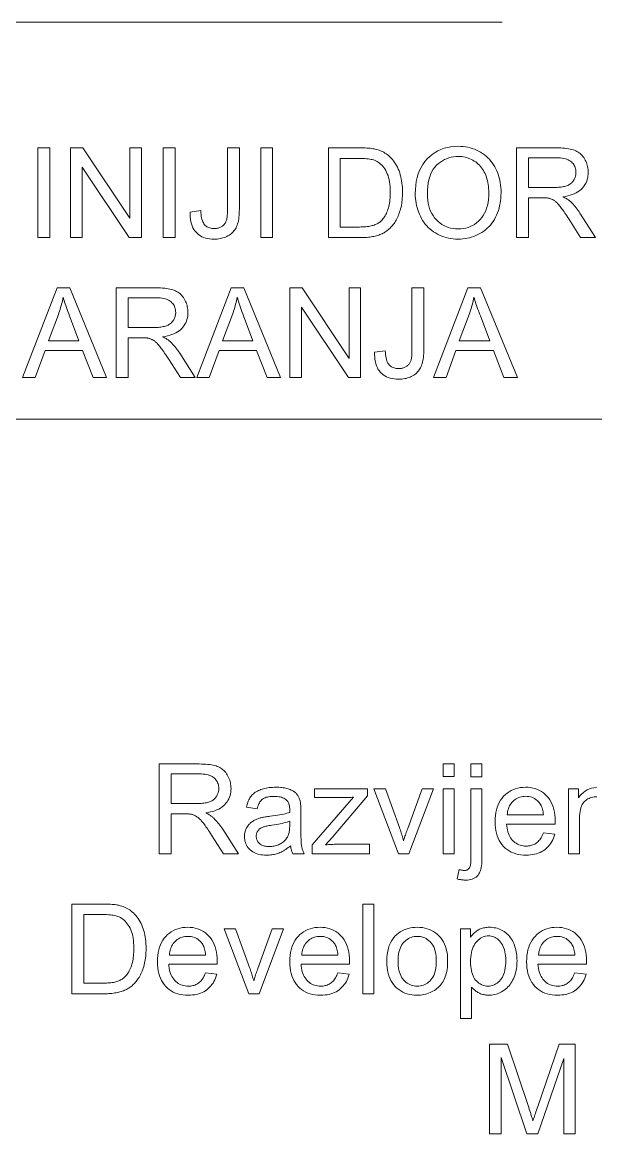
# Model space of a CAD drawing. Extents: x 0 to 297, y 0 to 420.
# Drawn here: x 208.56 to 227.74, y 286.85 to 324.02 of the extents above; entities that cross this region are included whole.
import ezdxf

# ---------------------------------------------------------------- set-up
doc = ezdxf.new("R2010")
doc.units = 0

msp = doc.modelspace()

# ---------------------------------------------------------------- linework, layer by layer
at = {"color": 7, "lineweight": 13}
for points in [[(133.579, 302.856), (152.861, 324.018), (224.613, 324.018)], [(138.998, 294.047), (154.465, 310.747), (238.502, 310.747)], [(227.78, 298.12), (227.734, 298.119), (227.689, 298.114), (227.645, 298.107), (227.602, 298.096), (227.561, 298.083), (227.521, 298.066), (227.482, 298.047), (227.445, 298.025), (227.409, 297.999), (227.374, 297.971), (227.341, 297.938), (227.312, 297.9), (227.287, 297.857), (227.264, 297.808), (227.246, 297.754), (227.23, 297.695), (227.218, 297.63), (227.21, 297.56), (227.205, 297.485), (227.203, 297.404), (227.203, 296.217), (226.835, 296.217), (226.835, 298.39), (227.166, 298.39), (227.166, 298.081), (227.216, 298.149), (227.27, 298.21), (227.329, 298.264), (227.392, 298.311), (227.459, 298.35), (227.53, 298.382), (227.606, 298.407), (227.685, 298.425), (227.77, 298.436)]]:
    msp.add_lwpolyline(points, dxfattribs=at)
for points in [[(209.089, 316.817), (209.089, 319.817), (209.486, 319.817), (209.486, 316.817)], [(210.182, 316.817), (210.182, 319.817), (210.589, 319.817), (212.165, 317.462), (212.165, 319.817), (212.546, 319.817), (212.546, 316.817), (212.138, 316.817), (210.563, 319.175), (210.563, 316.817)], [(213.28, 316.817), (213.28, 319.817), (213.677, 319.817), (213.677, 316.817)], [(214.175, 317.669), (214.533, 317.718), (214.537, 317.651), (214.542, 317.589), (214.55, 317.531), (214.56, 317.477), (214.572, 317.428), (214.586, 317.383), (214.602, 317.343), (214.62, 317.306), (214.64, 317.275), (214.662, 317.247), (214.685, 317.223), (214.711, 317.201), (214.738, 317.182), (214.767, 317.166), (214.798, 317.152), (214.831, 317.14), (214.865, 317.132), (214.901, 317.125), (214.939, 317.121), (214.979, 317.12), (215.008, 317.121), (215.037, 317.123), (215.065, 317.126), (215.092, 317.131), (215.118, 317.137), (215.143, 317.145), (215.168, 317.154), (215.192, 317.164), (215.215, 317.176), (215.237, 317.189), (215.258, 317.203), (215.277, 317.218), (215.296, 317.234), (215.313, 317.251), (215.328, 317.27), (215.342, 317.289), (215.355, 317.309), (215.367, 317.33), (215.377, 317.352), (215.386, 317.375), (215.394, 317.4), (215.401, 317.428), (215.407, 317.458), (215.412, 317.491), (215.417, 317.528), (215.42, 317.567), (215.423, 317.608), (215.425, 317.653), (215.427, 317.7), (215.427, 317.75), (215.427, 319.817), (215.824, 319.817), (215.824, 317.773), (215.823, 317.699), (215.82, 317.629), (215.816, 317.562), (215.809, 317.499), (215.801, 317.439), (215.791, 317.382), (215.779, 317.329), (215.766, 317.279), (215.75, 317.233), (215.733, 317.19), (215.714, 317.149), (215.692, 317.111), (215.669, 317.075), (215.643, 317.04), (215.615, 317.008), (215.585, 316.977), (215.553, 316.948), (215.519, 316.922), (215.483, 316.897), (215.444, 316.875), (215.404, 316.854), (215.363, 316.836), (215.32, 316.819), (215.275, 316.805), (215.23, 316.793), (215.183, 316.783), (215.134, 316.776), (215.084, 316.77), (215.033, 316.767), (214.981, 316.766), (214.904, 316.768), (214.83, 316.775), (214.76, 316.787), (214.694, 316.802), (214.632, 316.823), (214.574, 316.848), (214.519, 316.877), (214.467, 316.911), (214.42, 316.95), (214.376, 316.993), (214.336, 317.041), (214.301, 317.093), (214.27, 317.149), (214.243, 317.21), (214.221, 317.276), (214.203, 317.345), (214.189, 317.42), (214.18, 317.498), (214.175, 317.581)], [(216.54, 316.817), (216.54, 319.817), (216.937, 319.817), (216.937, 316.817)], [(218.801, 316.817), (218.801, 319.817), (219.835, 319.817), (219.903, 319.817), (219.968, 319.816), (220.03, 319.813), (220.088, 319.81), (220.143, 319.807), (220.195, 319.802), (220.244, 319.796), (220.289, 319.79), (220.33, 319.782), (220.369, 319.774), (220.42, 319.761), (220.469, 319.747), (220.517, 319.73), (220.563, 319.711), (220.608, 319.691), (220.651, 319.668), (220.693, 319.644), (220.733, 319.618), (220.772, 319.59), (220.809, 319.559), (220.855, 319.518), (220.899, 319.475), (220.941, 319.429), (220.98, 319.381), (221.016, 319.331), (221.051, 319.279), (221.083, 319.224), (221.112, 319.167), (221.139, 319.108), (221.164, 319.047), (221.186, 318.983), (221.206, 318.918), (221.224, 318.852), (221.239, 318.783), (221.252, 318.712), (221.263, 318.64), (221.271, 318.566), (221.277, 318.491), (221.28, 318.413), (221.282, 318.334), (221.281, 318.266), (221.278, 318.2), (221.274, 318.136), (221.269, 318.073), (221.262, 318.011), (221.253, 317.952), (221.243, 317.893), (221.231, 317.837), (221.217, 317.781), (221.202, 317.728), (221.185, 317.676), (221.168, 317.626), (221.15, 317.578), (221.131, 317.531), (221.111, 317.487), (221.09, 317.444), (221.068, 317.403), (221.045, 317.364), (221.022, 317.327), (220.997, 317.291), (220.972, 317.257), (220.946, 317.225), (220.92, 317.194), (220.894, 317.164), (220.866, 317.137), (220.839, 317.11), (220.811, 317.085), (220.782, 317.061), (220.753, 317.039), (220.724, 317.019), (220.694, 316.999), (220.662, 316.981), (220.629, 316.964), (220.595, 316.947), (220.56, 316.932), (220.524, 316.917), (220.486, 316.903), (220.447, 316.891), (220.407, 316.879), (220.366, 316.868), (220.323, 316.859), (220.279, 316.85), (220.234, 316.842), (220.188, 316.836), (220.141, 316.83), (220.092, 316.825), (220.042, 316.822), (219.99, 316.819), (219.938, 316.818), (219.884, 316.817)], [(221.707, 318.278), (221.711, 318.425), (221.723, 318.564), (221.743, 318.697), (221.771, 318.824), (221.808, 318.944), (221.852, 319.058), (221.904, 319.165), (221.964, 319.266), (222.032, 319.36), (222.108, 319.448), (222.191, 319.528), (222.278, 319.6), (222.37, 319.663), (222.467, 319.718), (222.568, 319.765), (222.674, 319.803), (222.784, 319.832), (222.899, 319.854), (223.019, 319.866), (223.144, 319.87), (223.226, 319.868), (223.307, 319.863), (223.386, 319.853), (223.463, 319.839), (223.539, 319.821), (223.613, 319.799), (223.685, 319.773), (223.756, 319.743), (223.825, 319.71), (223.893, 319.672), (223.958, 319.631), (224.02, 319.586), (224.079, 319.539), (224.134, 319.488), (224.187, 319.434), (224.236, 319.377), (224.282, 319.317), (224.325, 319.254), (224.365, 319.188), (224.401, 319.118), (224.435, 319.046), (224.464, 318.973), (224.491, 318.897), (224.513, 318.819), (224.533, 318.74), (224.548, 318.658), (224.561, 318.575), (224.569, 318.489), (224.575, 318.402), (224.576, 318.313), (224.574, 318.223), (224.569, 318.134), (224.56, 318.048), (224.547, 317.963), (224.53, 317.881), (224.51, 317.8), (224.486, 317.721), (224.458, 317.645), (224.427, 317.57), (224.392, 317.497), (224.354, 317.426), (224.312, 317.36), (224.268, 317.296), (224.22, 317.237), (224.17, 317.18), (224.116, 317.127), (224.059, 317.078), (223.999, 317.032), (223.936, 316.99), (223.87, 316.951), (223.802, 316.916), (223.733, 316.885), (223.663, 316.857), (223.592, 316.833), (223.519, 316.812), (223.446, 316.796), (223.372, 316.783), (223.296, 316.773), (223.219, 316.768), (223.142, 316.766), (223.058, 316.768), (222.976, 316.774), (222.896, 316.785), (222.817, 316.799), (222.741, 316.817), (222.666, 316.84), (222.593, 316.866), (222.522, 316.897), (222.452, 316.932), (222.385, 316.971), (222.32, 317.013), (222.258, 317.059), (222.199, 317.107), (222.144, 317.158), (222.091, 317.213), (222.043, 317.27), (221.997, 317.33), (221.954, 317.394), (221.915, 317.46), (221.879, 317.529), (221.846, 317.601), (221.817, 317.673), (221.792, 317.746), (221.769, 317.819), (221.75, 317.894), (221.735, 317.969), (221.723, 318.045), (221.714, 318.122), (221.709, 318.2)], [(225.094, 316.817), (225.094, 319.817), (226.424, 319.817), (226.502, 319.816), (226.577, 319.814), (226.648, 319.81), (226.714, 319.804), (226.777, 319.797), (226.836, 319.788), (226.891, 319.778), (226.943, 319.766), (226.99, 319.752), (227.034, 319.736), (227.075, 319.719), (227.114, 319.699), (227.152, 319.677), (227.188, 319.652), (227.222, 319.625), (227.254, 319.595), (227.285, 319.563), (227.314, 319.528), (227.342, 319.491), (227.368, 319.451), (227.391, 319.41), (227.413, 319.367), (227.431, 319.324), (227.447, 319.28), (227.461, 319.236), (227.472, 319.19), (227.481, 319.143), (227.487, 319.096), (227.491, 319.048), (227.492, 318.999), (227.49, 318.936), (227.484, 318.875), (227.474, 318.816), (227.459, 318.759), (227.441, 318.705), (227.418, 318.652), (227.391, 318.601), (227.36, 318.552), (227.325, 318.505), (227.286, 318.461), (227.242, 318.418), (227.194, 318.379), (227.141, 318.344), (227.084, 318.311), (227.023, 318.281), (226.957, 318.255), (226.886, 318.232), (226.811, 318.212), (226.731, 318.196), (226.647, 318.182), (226.678, 318.167), (226.707, 318.152), (226.735, 318.137), (226.761, 318.122), (226.786, 318.107), (226.809, 318.092), (226.831, 318.077), (226.851, 318.062), (226.87, 318.048), (226.887, 318.033), (226.921, 318), (226.956, 317.966), (226.989, 317.93), (227.023, 317.892), (227.056, 317.853), (227.089, 317.813), (227.121, 317.77), (227.153, 317.726), (227.185, 317.681), (227.216, 317.634), (227.738, 316.817), (227.239, 316.817), (226.842, 317.441), (226.807, 317.494), (226.775, 317.544), (226.743, 317.592), (226.712, 317.637), (226.683, 317.68), (226.655, 317.72), (226.628, 317.757), (226.603, 317.792), (226.578, 317.825), (226.555, 317.855), (226.533, 317.883), (226.511, 317.909), (226.49, 317.933), (226.469, 317.956), (226.448, 317.977), (226.429, 317.996), (226.409, 318.013), (226.39, 318.029), (226.372, 318.043), (226.354, 318.055), (226.336, 318.066), (226.318, 318.077), (226.3, 318.087), (226.282, 318.096), (226.264, 318.104), (226.246, 318.112), (226.227, 318.118), (226.209, 318.125), (226.191, 318.13), (226.172, 318.135), (226.158, 318.138), (226.142, 318.14), (226.124, 318.142), (226.105, 318.144), (226.083, 318.146), (226.061, 318.147), (226.036, 318.148), (226.009, 318.149), (225.981, 318.149), (225.951, 318.149), (225.491, 318.149), (225.491, 316.817)], [(219.198, 317.171), (219.839, 317.171), (219.897, 317.172), (219.952, 317.173), (220.005, 317.176), (220.056, 317.18), (220.104, 317.185), (220.149, 317.191), (220.192, 317.198), (220.232, 317.207), (220.269, 317.216), (220.304, 317.227), (220.338, 317.238), (220.369, 317.25), (220.4, 317.264), (220.429, 317.278), (220.456, 317.293), (220.482, 317.309), (220.507, 317.326), (220.531, 317.344), (220.553, 317.362), (220.574, 317.382), (220.601, 317.411), (220.628, 317.442), (220.653, 317.476), (220.677, 317.511), (220.699, 317.548), (220.721, 317.586), (220.741, 317.627), (220.76, 317.67), (220.777, 317.715), (220.794, 317.762), (220.809, 317.81), (220.822, 317.861), (220.834, 317.914), (220.844, 317.969), (220.853, 318.025), (220.86, 318.084), (220.865, 318.145), (220.869, 318.208), (220.872, 318.273), (220.872, 318.34), (220.871, 318.432), (220.866, 318.519), (220.858, 318.603), (220.848, 318.681), (220.834, 318.756), (220.817, 318.826), (220.797, 318.892), (220.773, 318.953), (220.747, 319.01), (220.718, 319.063), (220.686, 319.112), (220.653, 319.158), (220.619, 319.2), (220.584, 319.239), (220.547, 319.274), (220.508, 319.306), (220.469, 319.335), (220.428, 319.361), (220.386, 319.383), (220.342, 319.402), (220.308, 319.414), (220.271, 319.424), (220.229, 319.433), (220.184, 319.441), (220.134, 319.448), (220.081, 319.453), (220.024, 319.458), (219.963, 319.461), (219.898, 319.463), (219.829, 319.463), (219.198, 319.463)], [(222.117, 318.272), (222.119, 318.166), (222.128, 318.065), (222.143, 317.968), (222.163, 317.875), (222.189, 317.788), (222.222, 317.704), (222.259, 317.626), (222.303, 317.552), (222.353, 317.483), (222.408, 317.418), (222.468, 317.359), (222.531, 317.306), (222.596, 317.259), (222.665, 317.218), (222.737, 317.184), (222.811, 317.156), (222.889, 317.134), (222.97, 317.118), (223.053, 317.109), (223.14, 317.106), (223.228, 317.109), (223.313, 317.118), (223.394, 317.134), (223.473, 317.156), (223.548, 317.185), (223.62, 317.219), (223.689, 317.26), (223.755, 317.307), (223.818, 317.361), (223.877, 317.421), (223.932, 317.487), (223.982, 317.558), (224.025, 317.634), (224.063, 317.715), (224.095, 317.802), (224.121, 317.894), (224.141, 317.991), (224.155, 318.094), (224.164, 318.202), (224.167, 318.315), (224.166, 318.388), (224.162, 318.458), (224.156, 318.527), (224.147, 318.593), (224.136, 318.658), (224.122, 318.721), (224.106, 318.782), (224.088, 318.842), (224.067, 318.899), (224.043, 318.955), (224.017, 319.008), (223.989, 319.059), (223.959, 319.108), (223.926, 319.154), (223.891, 319.197), (223.853, 319.238), (223.814, 319.277), (223.772, 319.313), (223.728, 319.347), (223.681, 319.378), (223.633, 319.407), (223.583, 319.432), (223.533, 319.455), (223.481, 319.475), (223.428, 319.491), (223.374, 319.505), (223.319, 319.515), (223.262, 319.523), (223.205, 319.527), (223.146, 319.529), (223.063, 319.526), (222.982, 319.517), (222.904, 319.503), (222.827, 319.482), (222.754, 319.456), (222.682, 319.424), (222.613, 319.387), (222.547, 319.343), (222.482, 319.294), (222.42, 319.239), (222.363, 319.177), (222.311, 319.108), (222.265, 319.031), (222.226, 318.945), (222.193, 318.853), (222.165, 318.752), (222.144, 318.644), (222.129, 318.528), (222.12, 318.404)], [(225.491, 318.493), (226.344, 318.493), (226.398, 318.494), (226.448, 318.496), (226.497, 318.498), (226.543, 318.502), (226.587, 318.507), (226.628, 318.514), (226.667, 318.521), (226.704, 318.529), (226.738, 318.539), (226.77, 318.55), (226.8, 318.561), (226.828, 318.575), (226.855, 318.589), (226.881, 318.605), (226.905, 318.623), (226.928, 318.641), (226.949, 318.661), (226.968, 318.683), (226.987, 318.706), (227.003, 318.73), (227.018, 318.755), (227.032, 318.78), (227.044, 318.806), (227.054, 318.832), (227.063, 318.859), (227.07, 318.886), (227.076, 318.913), (227.08, 318.941), (227.082, 318.97), (227.083, 318.999), (227.082, 319.041), (227.077, 319.081), (227.069, 319.12), (227.058, 319.157), (227.044, 319.193), (227.027, 319.227), (227.007, 319.26), (226.984, 319.291), (226.958, 319.32), (226.929, 319.349), (226.896, 319.375), (226.86, 319.398), (226.82, 319.419), (226.776, 319.436), (226.729, 319.451), (226.679, 319.464), (226.625, 319.473), (226.567, 319.48), (226.505, 319.484), (226.441, 319.486), (225.491, 319.486)], [(208.575, 312.135), (209.727, 315.135), (210.154, 315.135), (211.382, 312.135), (210.93, 312.135), (210.58, 313.044), (209.326, 313.044), (208.996, 312.135)], [(209.44, 313.367), (210.457, 313.367), (210.144, 314.198), (210.116, 314.272), (210.09, 314.344), (210.065, 314.413), (210.041, 314.479), (210.019, 314.543), (209.999, 314.604), (209.98, 314.662), (209.962, 314.717), (209.946, 314.77), (209.931, 314.82), (209.919, 314.762), (209.907, 314.705), (209.893, 314.647), (209.878, 314.59), (209.862, 314.532), (209.846, 314.475), (209.828, 314.418), (209.81, 314.361), (209.79, 314.304), (209.77, 314.247)], [(211.706, 312.135), (211.706, 315.135), (213.036, 315.135), (213.114, 315.134), (213.188, 315.132), (213.259, 315.128), (213.326, 315.122), (213.389, 315.115), (213.448, 315.106), (213.503, 315.096), (213.554, 315.083), (213.602, 315.07), (213.646, 315.054), (213.686, 315.037), (213.726, 315.017), (213.763, 314.995), (213.799, 314.97), (213.833, 314.943), (213.866, 314.913), (213.897, 314.88), (213.926, 314.846), (213.953, 314.809), (213.979, 314.769), (214.003, 314.727), (214.024, 314.685), (214.043, 314.642), (214.059, 314.598), (214.073, 314.553), (214.084, 314.508), (214.093, 314.461), (214.099, 314.414), (214.103, 314.366), (214.104, 314.317), (214.102, 314.254), (214.096, 314.193), (214.085, 314.134), (214.071, 314.077), (214.052, 314.022), (214.03, 313.97), (214.003, 313.919), (213.972, 313.87), (213.937, 313.823), (213.897, 313.778), (213.854, 313.736), (213.806, 313.697), (213.753, 313.661), (213.696, 313.629), (213.634, 313.599), (213.568, 313.573), (213.498, 313.55), (213.422, 313.53), (213.343, 313.514), (213.259, 313.5), (213.29, 313.485), (213.319, 313.47), (213.346, 313.455), (213.373, 313.44), (213.397, 313.425), (213.421, 313.41), (213.442, 313.395), (213.462, 313.38), (213.481, 313.365), (213.498, 313.351), (213.533, 313.318), (213.567, 313.284), (213.601, 313.248), (213.634, 313.21), (213.668, 313.171), (213.7, 313.13), (213.733, 313.088), (213.765, 313.044), (213.796, 312.999), (213.828, 312.952), (214.35, 312.135), (213.85, 312.135), (213.453, 312.759), (213.419, 312.812), (213.386, 312.862), (213.354, 312.91), (213.324, 312.955), (213.295, 312.998), (213.267, 313.038), (213.24, 313.075), (213.214, 313.11), (213.19, 313.143), (213.167, 313.173), (213.144, 313.2), (213.123, 313.227), (213.101, 313.251), (213.08, 313.273), (213.06, 313.294), (213.04, 313.314), (213.021, 313.331), (213.002, 313.347), (212.983, 313.361), (212.965, 313.373), (212.947, 313.384), (212.929, 313.395), (212.911, 313.404), (212.893, 313.413), (212.875, 313.422), (212.857, 313.429), (212.839, 313.436), (212.821, 313.443), (212.802, 313.448), (212.784, 313.453), (212.77, 313.456), (212.754, 313.458), (212.736, 313.46), (212.716, 313.462), (212.695, 313.464), (212.672, 313.465), (212.647, 313.466), (212.621, 313.467), (212.593, 313.467), (212.563, 313.467), (212.103, 313.467), (212.103, 312.135)], [(212.103, 313.811), (212.956, 313.811), (213.009, 313.812), (213.06, 313.813), (213.109, 313.816), (213.155, 313.82), (213.198, 313.825), (213.24, 313.831), (213.279, 313.839), (213.315, 313.847), (213.35, 313.857), (213.382, 313.867), (213.412, 313.879), (213.44, 313.893), (213.467, 313.907), (213.493, 313.923), (213.517, 313.941), (213.539, 313.959), (213.56, 313.979), (213.58, 314.001), (213.598, 314.023), (213.615, 314.047), (213.63, 314.072), (213.644, 314.098), (213.656, 314.124), (213.666, 314.15), (213.675, 314.177), (213.682, 314.204), (213.687, 314.231), (213.691, 314.259), (213.694, 314.288), (213.695, 314.317), (213.693, 314.358), (213.688, 314.399), (213.681, 314.437), (213.67, 314.475), (213.656, 314.51), (213.639, 314.545), (213.619, 314.577), (213.596, 314.609), (213.57, 314.638), (213.54, 314.667), (213.507, 314.693), (213.471, 314.716), (213.431, 314.736), (213.388, 314.754), (213.341, 314.769), (213.29, 314.782), (213.236, 314.791), (213.178, 314.798), (213.117, 314.802), (213.052, 314.804), (212.103, 314.804)], [(214.397, 312.135), (215.549, 315.135), (215.976, 315.135), (217.204, 312.135), (216.752, 312.135), (216.402, 313.044), (215.148, 313.044), (214.818, 312.135)], [(215.262, 313.367), (216.279, 313.367), (215.966, 314.198), (215.938, 314.272), (215.912, 314.344), (215.887, 314.413), (215.863, 314.479), (215.841, 314.543), (215.821, 314.604), (215.802, 314.662), (215.784, 314.717), (215.768, 314.77), (215.753, 314.82), (215.741, 314.762), (215.729, 314.705), (215.715, 314.647), (215.7, 314.59), (215.684, 314.532), (215.668, 314.475), (215.65, 314.418), (215.632, 314.361), (215.612, 314.304), (215.592, 314.247)], [(217.517, 312.135), (217.517, 315.135), (217.925, 315.135), (219.5, 312.78), (219.5, 315.135), (219.881, 315.135), (219.881, 312.135), (219.474, 312.135), (217.898, 314.493), (217.898, 312.135)], [(220.345, 312.986), (220.704, 313.036), (220.707, 312.969), (220.713, 312.907), (220.721, 312.849), (220.731, 312.795), (220.743, 312.746), (220.757, 312.701), (220.773, 312.661), (220.791, 312.624), (220.811, 312.592), (220.832, 312.565), (220.856, 312.541), (220.882, 312.519), (220.909, 312.5), (220.938, 312.484), (220.969, 312.47), (221.002, 312.458), (221.036, 312.449), (221.072, 312.443), (221.11, 312.439), (221.15, 312.438), (221.179, 312.439), (221.208, 312.441), (221.236, 312.444), (221.263, 312.449), (221.289, 312.455), (221.314, 312.463), (221.339, 312.472), (221.362, 312.482), (221.385, 312.494), (221.407, 312.507), (221.428, 312.521), (221.448, 312.536), (221.466, 312.552), (221.483, 312.569), (221.499, 312.587), (221.513, 312.607), (221.526, 312.627), (221.538, 312.648), (221.548, 312.67), (221.557, 312.693), (221.565, 312.718), (221.572, 312.745), (221.578, 312.776), (221.583, 312.809), (221.588, 312.845), (221.591, 312.884), (221.594, 312.926), (221.596, 312.971), (221.597, 313.018), (221.598, 313.068), (221.598, 315.135), (221.995, 315.135), (221.995, 313.091), (221.994, 313.017), (221.991, 312.947), (221.987, 312.88), (221.98, 312.817), (221.972, 312.757), (221.962, 312.7), (221.95, 312.647), (221.937, 312.597), (221.921, 312.551), (221.904, 312.508), (221.884, 312.467), (221.863, 312.429), (221.84, 312.392), (221.814, 312.358), (221.786, 312.325), (221.756, 312.295), (221.724, 312.266), (221.69, 312.24), (221.654, 312.215), (221.615, 312.192), (221.575, 312.172), (221.533, 312.153), (221.491, 312.137), (221.446, 312.123), (221.401, 312.111), (221.354, 312.101), (221.305, 312.094), (221.255, 312.088), (221.204, 312.085), (221.152, 312.084), (221.075, 312.086), (221.001, 312.093), (220.931, 312.104), (220.865, 312.12), (220.803, 312.141), (220.744, 312.166), (220.689, 312.195), (220.638, 312.229), (220.591, 312.268), (220.547, 312.311), (220.507, 312.359), (220.472, 312.411), (220.441, 312.467), (220.414, 312.528), (220.392, 312.594), (220.374, 312.663), (220.36, 312.737), (220.351, 312.816), (220.346, 312.899)], [(222.314, 312.135), (223.466, 315.135), (223.894, 315.135), (225.122, 312.135), (224.669, 312.135), (224.319, 313.044), (223.065, 313.044), (222.736, 312.135)], [(223.18, 313.367), (224.197, 313.367), (223.884, 314.198), (223.856, 314.272), (223.829, 314.344), (223.804, 314.413), (223.781, 314.479), (223.759, 314.543), (223.738, 314.604), (223.719, 314.662), (223.702, 314.717), (223.685, 314.77), (223.671, 314.82), (223.659, 314.762), (223.646, 314.705), (223.632, 314.647), (223.617, 314.59), (223.602, 314.532), (223.585, 314.475), (223.568, 314.418), (223.549, 314.361), (223.53, 314.304), (223.509, 314.247)], [(213.146, 296.217), (213.146, 299.217), (214.477, 299.217), (214.555, 299.216), (214.629, 299.214), (214.7, 299.21), (214.767, 299.204), (214.83, 299.197), (214.889, 299.188), (214.944, 299.178), (214.995, 299.165), (215.043, 299.152), (215.086, 299.136), (215.127, 299.119), (215.166, 299.099), (215.204, 299.077), (215.24, 299.052), (215.274, 299.025), (215.307, 298.995), (215.337, 298.962), (215.367, 298.928), (215.394, 298.891), (215.42, 298.851), (215.444, 298.809), (215.465, 298.767), (215.484, 298.724), (215.5, 298.68), (215.514, 298.635), (215.525, 298.59), (215.533, 298.543), (215.54, 298.496), (215.543, 298.448), (215.545, 298.399), (215.543, 298.336), (215.536, 298.275), (215.526, 298.216), (215.512, 298.159), (215.493, 298.104), (215.47, 298.052), (215.443, 298.001), (215.412, 297.952), (215.377, 297.905), (215.338, 297.86), (215.294, 297.818), (215.246, 297.779), (215.194, 297.743), (215.137, 297.711), (215.075, 297.681), (215.009, 297.655), (214.938, 297.632), (214.863, 297.612), (214.784, 297.596), (214.7, 297.582), (214.73, 297.567), (214.76, 297.552), (214.787, 297.537), (214.814, 297.522), (214.838, 297.507), (214.861, 297.492), (214.883, 297.477), (214.903, 297.462), (214.922, 297.447), (214.939, 297.433), (214.974, 297.4), (215.008, 297.366), (215.042, 297.33), (215.075, 297.292), (215.108, 297.253), (215.141, 297.212), (215.173, 297.17), (215.206, 297.126), (215.237, 297.081), (215.268, 297.034), (215.79, 296.217), (215.291, 296.217), (214.894, 296.841), (214.86, 296.894), (214.827, 296.944), (214.795, 296.992), (214.765, 297.037), (214.735, 297.08), (214.707, 297.12), (214.681, 297.157), (214.655, 297.192), (214.631, 297.225), (214.607, 297.255), (214.585, 297.282), (214.563, 297.309), (214.542, 297.333), (214.521, 297.355), (214.501, 297.376), (214.481, 297.396), (214.461, 297.413), (214.442, 297.429), (214.424, 297.443), (214.406, 297.455), (214.388, 297.466), (214.37, 297.477), (214.352, 297.486), (214.334, 297.495), (214.316, 297.504), (214.298, 297.511), (214.28, 297.518), (214.262, 297.525), (214.243, 297.53), (214.225, 297.535), (214.21, 297.538), (214.194, 297.54), (214.177, 297.542), (214.157, 297.544), (214.136, 297.546), (214.113, 297.547), (214.088, 297.548), (214.062, 297.549), (214.034, 297.549), (214.004, 297.549), (213.543, 297.549), (213.543, 296.217)], [(222.644, 298.794), (222.644, 299.217), (223.012, 299.217), (223.012, 298.794)], [(223.571, 298.789), (223.571, 299.217), (223.939, 299.217), (223.939, 298.789)], [(213.543, 297.893), (214.397, 297.893), (214.45, 297.894), (214.501, 297.895), (214.549, 297.898), (214.595, 297.902), (214.639, 297.907), (214.681, 297.913), (214.72, 297.921), (214.756, 297.929), (214.79, 297.939), (214.822, 297.949), (214.852, 297.961), (214.881, 297.975), (214.908, 297.989), (214.933, 298.005), (214.957, 298.023), (214.98, 298.041), (215.001, 298.061), (215.021, 298.083), (215.039, 298.105), (215.056, 298.129), (215.071, 298.154), (215.084, 298.18), (215.096, 298.206), (215.107, 298.232), (215.115, 298.259), (215.123, 298.286), (215.128, 298.313), (215.132, 298.341), (215.135, 298.37), (215.135, 298.399), (215.134, 298.44), (215.129, 298.481), (215.122, 298.519), (215.111, 298.557), (215.097, 298.592), (215.08, 298.627), (215.06, 298.659), (215.037, 298.691), (215.01, 298.72), (214.981, 298.749), (214.948, 298.775), (214.912, 298.798), (214.872, 298.818), (214.829, 298.836), (214.782, 298.851), (214.731, 298.864), (214.677, 298.873), (214.619, 298.88), (214.558, 298.884), (214.493, 298.886), (213.543, 298.886)], [(217.538, 296.485), (217.497, 296.451), (217.457, 296.42), (217.417, 296.39), (217.377, 296.362), (217.337, 296.337), (217.298, 296.313), (217.259, 296.292), (217.22, 296.272), (217.182, 296.255), (217.144, 296.24), (217.106, 296.226), (217.067, 296.214), (217.028, 296.203), (216.988, 296.194), (216.948, 296.186), (216.907, 296.179), (216.865, 296.174), (216.823, 296.171), (216.781, 296.169), (216.738, 296.168), (216.668, 296.17), (216.601, 296.175), (216.538, 296.184), (216.478, 296.196), (216.421, 296.212), (216.368, 296.231), (216.318, 296.254), (216.271, 296.28), (216.227, 296.31), (216.187, 296.343), (216.151, 296.379), (216.118, 296.417), (216.089, 296.457), (216.064, 296.499), (216.043, 296.542), (216.026, 296.588), (216.012, 296.636), (216.003, 296.685), (215.997, 296.737), (215.995, 296.79), (215.996, 296.822), (215.998, 296.853), (216.001, 296.883), (216.007, 296.913), (216.013, 296.943), (216.021, 296.972), (216.031, 297), (216.041, 297.028), (216.054, 297.055), (216.068, 297.082), (216.083, 297.108), (216.098, 297.132), (216.115, 297.156), (216.133, 297.179), (216.151, 297.201), (216.171, 297.221), (216.191, 297.241), (216.213, 297.26), (216.235, 297.277), (216.258, 297.294), (216.282, 297.309), (216.306, 297.324), (216.331, 297.338), (216.357, 297.351), (216.383, 297.364), (216.41, 297.375), (216.437, 297.386), (216.465, 297.396), (216.494, 297.406), (216.523, 297.414), (216.546, 297.42), (216.571, 297.426), (216.598, 297.431), (216.627, 297.437), (216.659, 297.442), (216.693, 297.448), (216.729, 297.453), (216.767, 297.459), (216.808, 297.464), (216.85, 297.47), (216.937, 297.48), (217.019, 297.492), (217.097, 297.503), (217.17, 297.515), (217.238, 297.528), (217.301, 297.541), (217.36, 297.554), (217.413, 297.568), (217.463, 297.582), (217.507, 297.596), (217.508, 297.611), (217.508, 297.624), (217.508, 297.637), (217.509, 297.648), (217.509, 297.658), (217.509, 297.667), (217.509, 297.675), (217.509, 297.682), (217.509, 297.688), (217.509, 297.693), (217.508, 297.736), (217.505, 297.777), (217.5, 297.816), (217.493, 297.851), (217.483, 297.884), (217.472, 297.915), (217.458, 297.943), (217.442, 297.968), (217.425, 297.99), (217.405, 298.01), (217.375, 298.033), (217.343, 298.055), (217.308, 298.073), (217.27, 298.09), (217.229, 298.103), (217.186, 298.115), (217.14, 298.123), (217.091, 298.13), (217.04, 298.133), (216.985, 298.135), (216.935, 298.134), (216.887, 298.131), (216.842, 298.126), (216.799, 298.12), (216.76, 298.112), (216.723, 298.102), (216.688, 298.09), (216.657, 298.076), (216.628, 298.061), (216.602, 298.044), (216.578, 298.024), (216.555, 298.001), (216.533, 297.976), (216.513, 297.948), (216.494, 297.917), (216.476, 297.884), (216.46, 297.847), (216.445, 297.808), (216.431, 297.766), (216.419, 297.721), (216.058, 297.77), (216.069, 297.816), (216.081, 297.859), (216.094, 297.901), (216.108, 297.941), (216.123, 297.979), (216.14, 298.016), (216.158, 298.05), (216.178, 298.083), (216.198, 298.114), (216.22, 298.144), (216.244, 298.172), (216.269, 298.198), (216.297, 298.223), (216.326, 298.247), (216.358, 298.27), (216.391, 298.291), (216.427, 298.311), (216.464, 298.329), (216.504, 298.347), (216.545, 298.363), (216.589, 298.377), (216.633, 298.39), (216.679, 298.402), (216.726, 298.412), (216.775, 298.42), (216.825, 298.427), (216.876, 298.433), (216.929, 298.436), (216.983, 298.439), (217.039, 298.44), (217.093, 298.439), (217.146, 298.437), (217.196, 298.434), (217.245, 298.429), (217.291, 298.423), (217.335, 298.416), (217.377, 298.407), (217.417, 298.398), (217.455, 298.386), (217.491, 298.374), (217.525, 298.361), (217.557, 298.346), (217.587, 298.332), (217.615, 298.316), (217.642, 298.3), (217.666, 298.283), (217.689, 298.266), (217.71, 298.248), (217.729, 298.229), (217.747, 298.209), (217.763, 298.189), (217.777, 298.168), (217.791, 298.145), (217.804, 298.122), (217.816, 298.097), (217.827, 298.071), (217.837, 298.045), (217.846, 298.017), (217.854, 297.988), (217.861, 297.959), (217.865, 297.938), (217.868, 297.915), (217.871, 297.888), (217.873, 297.859), (217.875, 297.827), (217.877, 297.791), (217.878, 297.753), (217.879, 297.711), (217.879, 297.667), (217.88, 297.619), (217.88, 297.128), (217.88, 297.029), (217.881, 296.937), (217.882, 296.854), (217.883, 296.777), (217.886, 296.709), (217.888, 296.647), (217.891, 296.594), (217.895, 296.548), (217.899, 296.509), (217.903, 296.478), (217.908, 296.451), (217.914, 296.424), (217.921, 296.397), (217.929, 296.371), (217.938, 296.345), (217.948, 296.319), (217.959, 296.293), (217.97, 296.268), (217.983, 296.242), (217.996, 296.217), (217.612, 296.217), (217.601, 296.24), (217.59, 296.265), (217.581, 296.289), (217.572, 296.315), (217.565, 296.341), (217.558, 296.369), (217.551, 296.397), (217.546, 296.425), (217.542, 296.455)], [(225.992, 296.917), (226.372, 296.87), (226.353, 296.805), (226.33, 296.742), (226.304, 296.683), (226.276, 296.627), (226.244, 296.574), (226.209, 296.523), (226.171, 296.476), (226.13, 296.432), (226.086, 296.391), (226.039, 296.352), (225.989, 296.317), (225.936, 296.286), (225.88, 296.258), (225.822, 296.234), (225.761, 296.214), (225.698, 296.197), (225.631, 296.185), (225.563, 296.175), (225.491, 296.17), (225.416, 296.168), (225.323, 296.171), (225.234, 296.18), (225.148, 296.194), (225.067, 296.215), (224.989, 296.241), (224.915, 296.274), (224.846, 296.312), (224.78, 296.356), (224.718, 296.406), (224.66, 296.462), (224.607, 296.523), (224.56, 296.589), (224.518, 296.659), (224.482, 296.734), (224.451, 296.814), (224.426, 296.899), (224.406, 296.989), (224.392, 297.083), (224.384, 297.182), (224.381, 297.285), (224.384, 297.393), (224.392, 297.495), (224.406, 297.592), (224.426, 297.685), (224.452, 297.772), (224.483, 297.855), (224.519, 297.933), (224.562, 298.006), (224.61, 298.074), (224.663, 298.137), (224.722, 298.194), (224.783, 298.246), (224.848, 298.291), (224.916, 298.33), (224.988, 298.364), (225.063, 298.391), (225.141, 298.412), (225.223, 298.427), (225.308, 298.436), (225.396, 298.44), (225.482, 298.437), (225.564, 298.428), (225.643, 298.413), (225.719, 298.392), (225.792, 298.365), (225.862, 298.333), (225.928, 298.294), (225.991, 298.25), (226.051, 298.199), (226.108, 298.143), (226.161, 298.081), (226.208, 298.014), (226.249, 297.943), (226.285, 297.867), (226.315, 297.786), (226.34, 297.7), (226.36, 297.609), (226.373, 297.513), (226.382, 297.413), (226.384, 297.308), (226.384, 297.301), (226.384, 297.293), (226.384, 297.285), (226.384, 297.276), (226.384, 297.267), (226.384, 297.257), (226.383, 297.246), (226.383, 297.235), (226.383, 297.222), (226.382, 297.21), (224.762, 297.21), (224.767, 297.14), (224.776, 297.073), (224.788, 297.01), (224.804, 296.95), (224.823, 296.893), (224.844, 296.84), (224.87, 296.79), (224.898, 296.744), (224.929, 296.701), (224.964, 296.661), (225.002, 296.625), (225.041, 296.593), (225.082, 296.564), (225.124, 296.539), (225.169, 296.518), (225.215, 296.501), (225.263, 296.488), (225.313, 296.478), (225.365, 296.473), (225.419, 296.471), (225.458, 296.472), (225.497, 296.475), (225.535, 296.48), (225.571, 296.488), (225.606, 296.497), (225.64, 296.509), (225.673, 296.523), (225.705, 296.539), (225.735, 296.557), (225.764, 296.577), (225.792, 296.6), (225.819, 296.625), (225.845, 296.653), (225.869, 296.683), (225.893, 296.715), (225.915, 296.751), (225.936, 296.788), (225.956, 296.829), (225.974, 296.872)], [(218.256, 296.217), (218.256, 296.516), (219.64, 298.104), (219.593, 298.102), (219.548, 298.099), (219.503, 298.098), (219.46, 298.096), (219.418, 298.095), (219.377, 298.094), (219.337, 298.093), (219.298, 298.092), (219.261, 298.092), (219.224, 298.092), (218.338, 298.092), (218.338, 298.39), (220.114, 298.39), (220.114, 298.147), (218.938, 296.768), (218.71, 296.516), (218.76, 296.519), (218.808, 296.523), (218.856, 296.525), (218.904, 296.528), (218.95, 296.53), (218.997, 296.531), (219.042, 296.533), (219.087, 296.534), (219.131, 296.534), (219.175, 296.534), (220.18, 296.534), (220.18, 296.217)], [(221.15, 296.217), (220.323, 298.39), (220.712, 298.39), (221.178, 297.089), (221.193, 297.047), (221.208, 297.004), (221.223, 296.961), (221.237, 296.918), (221.251, 296.874), (221.265, 296.83), (221.278, 296.786), (221.292, 296.741), (221.305, 296.696), (221.318, 296.651), (221.328, 296.686), (221.339, 296.723), (221.351, 296.76), (221.363, 296.8), (221.376, 296.84), (221.391, 296.882), (221.405, 296.926), (221.421, 296.971), (221.437, 297.017), (221.455, 297.064), (221.938, 298.39), (222.316, 298.39), (221.494, 296.217)], [(222.644, 296.217), (222.644, 298.39), (223.012, 298.39), (223.012, 296.217)], [(223.104, 295.374), (223.174, 295.687), (223.195, 295.682), (223.216, 295.677), (223.236, 295.673), (223.255, 295.669), (223.272, 295.666), (223.289, 295.663), (223.305, 295.661), (223.32, 295.66), (223.334, 295.659), (223.348, 295.658), (223.37, 295.659), (223.39, 295.661), (223.41, 295.665), (223.428, 295.67), (223.446, 295.677), (223.462, 295.685), (223.477, 295.695), (223.491, 295.706), (223.504, 295.719), (223.515, 295.733), (223.526, 295.75), (223.535, 295.772), (223.544, 295.798), (223.551, 295.829), (223.557, 295.864), (223.562, 295.903), (223.566, 295.948), (223.568, 295.996), (223.57, 296.049), (223.571, 296.107), (223.571, 298.39), (223.939, 298.39), (223.939, 296.098), (223.938, 296.021), (223.935, 295.948), (223.93, 295.88), (223.922, 295.817), (223.913, 295.758), (223.901, 295.705), (223.888, 295.656), (223.872, 295.613), (223.854, 295.574), (223.835, 295.54), (223.806, 295.501), (223.774, 295.466), (223.739, 295.435), (223.7, 295.409), (223.658, 295.386), (223.612, 295.368), (223.562, 295.354), (223.509, 295.343), (223.453, 295.337), (223.393, 295.335), (223.363, 295.336), (223.333, 295.337), (223.304, 295.339), (223.275, 295.341), (223.246, 295.345), (223.217, 295.349), (223.188, 295.354), (223.16, 295.36), (223.132, 295.367)], [(224.782, 297.512), (225.996, 297.512), (225.99, 297.566), (225.982, 297.617), (225.973, 297.665), (225.962, 297.71), (225.949, 297.752), (225.934, 297.792), (225.917, 297.829), (225.899, 297.863), (225.878, 297.895), (225.856, 297.924), (225.82, 297.964), (225.782, 298), (225.741, 298.032), (225.699, 298.06), (225.654, 298.083), (225.608, 298.103), (225.559, 298.117), (225.508, 298.128), (225.455, 298.135), (225.4, 298.137), (225.35, 298.135), (225.302, 298.13), (225.255, 298.121), (225.21, 298.109), (225.167, 298.094), (225.125, 298.076), (225.084, 298.053), (225.046, 298.028), (225.009, 297.999), (224.973, 297.967), (224.94, 297.932), (224.91, 297.894), (224.884, 297.855), (224.86, 297.813), (224.839, 297.768), (224.822, 297.722), (224.807, 297.673), (224.796, 297.622), (224.787, 297.568)], [(217.507, 297.308), (217.465, 297.292), (217.419, 297.276), (217.369, 297.261), (217.315, 297.246), (217.257, 297.232), (217.194, 297.218), (217.128, 297.205), (217.058, 297.193), (216.984, 297.18), (216.906, 297.169), (216.861, 297.162), (216.82, 297.155), (216.781, 297.148), (216.745, 297.141), (216.712, 297.134), (216.681, 297.126), (216.653, 297.119), (216.627, 297.111), (216.604, 297.103), (216.584, 297.095), (216.566, 297.086), (216.548, 297.077), (216.532, 297.067), (216.516, 297.056), (216.501, 297.045), (216.487, 297.032), (216.474, 297.019), (216.461, 297.005), (216.45, 296.991), (216.439, 296.975), (216.429, 296.959), (216.421, 296.943), (216.413, 296.926), (216.406, 296.91), (216.401, 296.892), (216.396, 296.875), (216.392, 296.857), (216.39, 296.838), (216.388, 296.819), (216.388, 296.8), (216.389, 296.771), (216.392, 296.743), (216.398, 296.716), (216.406, 296.69), (216.416, 296.665), (216.428, 296.641), (216.442, 296.618), (216.459, 296.596), (216.478, 296.575), (216.499, 296.555), (216.523, 296.536), (216.548, 296.519), (216.576, 296.505), (216.605, 296.492), (216.637, 296.481), (216.67, 296.472), (216.706, 296.465), (216.744, 296.46), (216.784, 296.458), (216.826, 296.457), (216.868, 296.457), (216.909, 296.46), (216.949, 296.465), (216.988, 296.471), (217.027, 296.48), (217.064, 296.49), (217.101, 296.502), (217.136, 296.516), (217.171, 296.532), (217.204, 296.55), (217.237, 296.569), (217.267, 296.59), (217.296, 296.612), (217.323, 296.635), (217.348, 296.66), (217.372, 296.686), (217.393, 296.714), (217.413, 296.743), (217.431, 296.773), (217.448, 296.804), (217.459, 296.831), (217.469, 296.859), (217.478, 296.89), (217.486, 296.923), (217.492, 296.959), (217.498, 296.997), (217.502, 297.037), (217.505, 297.08), (217.507, 297.125), (217.507, 297.173)], [(210.224, 291.535), (210.224, 294.535), (211.258, 294.535), (211.326, 294.535), (211.391, 294.533), (211.453, 294.531), (211.511, 294.528), (211.566, 294.524), (211.618, 294.52), (211.666, 294.514), (211.711, 294.508), (211.753, 294.5), (211.792, 294.492), (211.842, 294.479), (211.892, 294.464), (211.94, 294.448), (211.986, 294.429), (212.031, 294.409), (212.074, 294.386), (212.116, 294.362), (212.156, 294.336), (212.194, 294.307), (212.232, 294.277), (212.278, 294.236), (212.322, 294.192), (212.363, 294.147), (212.402, 294.099), (212.439, 294.049), (212.473, 293.996), (212.505, 293.942), (212.535, 293.885), (212.562, 293.826), (212.587, 293.765), (212.609, 293.701), (212.629, 293.636), (212.647, 293.569), (212.662, 293.501), (212.675, 293.43), (212.686, 293.358), (212.694, 293.284), (212.7, 293.208), (212.703, 293.131), (212.704, 293.051), (212.704, 292.984), (212.701, 292.918), (212.697, 292.853), (212.692, 292.79), (212.684, 292.729), (212.676, 292.669), (212.665, 292.611), (212.653, 292.554), (212.64, 292.499), (212.625, 292.446), (212.608, 292.394), (212.591, 292.344), (212.573, 292.295), (212.553, 292.249), (212.533, 292.204), (212.513, 292.162), (212.491, 292.121), (212.468, 292.082), (212.444, 292.044), (212.42, 292.009), (212.395, 291.975), (212.369, 291.943), (212.343, 291.912), (212.316, 291.882), (212.289, 291.854), (212.262, 291.828), (212.234, 291.803), (212.205, 291.779), (212.176, 291.757), (212.147, 291.737), (212.116, 291.717), (212.085, 291.699), (212.052, 291.681), (212.018, 291.665), (211.983, 291.649), (211.947, 291.635), (211.909, 291.621), (211.87, 291.609), (211.83, 291.597), (211.789, 291.586), (211.746, 291.576), (211.702, 291.568), (211.657, 291.56), (211.611, 291.553), (211.563, 291.548), (211.514, 291.543), (211.464, 291.54), (211.413, 291.537), (211.36, 291.536), (211.307, 291.535)], [(219.953, 291.535), (219.953, 294.535), (220.321, 294.535), (220.321, 291.535)], [(210.621, 291.889), (211.262, 291.889), (211.32, 291.89), (211.375, 291.891), (211.428, 291.894), (211.479, 291.898), (211.526, 291.903), (211.572, 291.909), (211.614, 291.916), (211.655, 291.924), (211.692, 291.934), (211.727, 291.944), (211.76, 291.956), (211.792, 291.968), (211.822, 291.981), (211.851, 291.996), (211.879, 292.011), (211.905, 292.027), (211.93, 292.044), (211.953, 292.061), (211.976, 292.08), (211.996, 292.1), (212.024, 292.129), (212.05, 292.16), (212.075, 292.193), (212.099, 292.228), (212.122, 292.265), (212.143, 292.304), (212.163, 292.345), (212.182, 292.388), (212.2, 292.433), (212.216, 292.479), (212.231, 292.528), (212.245, 292.579), (212.256, 292.632), (212.267, 292.686), (212.275, 292.743), (212.282, 292.802), (212.288, 292.863), (212.292, 292.926), (212.294, 292.991), (212.295, 293.058), (212.294, 293.149), (212.289, 293.237), (212.281, 293.32), (212.27, 293.399), (212.256, 293.474), (212.239, 293.544), (212.219, 293.61), (212.196, 293.671), (212.17, 293.728), (212.141, 293.781), (212.109, 293.83), (212.076, 293.875), (212.042, 293.918), (212.006, 293.956), (211.969, 293.992), (211.931, 294.024), (211.892, 294.053), (211.851, 294.079), (211.809, 294.101), (211.765, 294.12), (211.731, 294.131), (211.693, 294.142), (211.652, 294.151), (211.606, 294.159), (211.557, 294.166), (211.504, 294.171), (211.446, 294.175), (211.385, 294.179), (211.32, 294.18), (211.251, 294.181), (210.621, 294.181)], [(214.691, 292.235), (215.072, 292.188), (215.052, 292.123), (215.03, 292.06), (215.004, 292.001), (214.975, 291.945), (214.944, 291.892), (214.909, 291.841), (214.871, 291.794), (214.83, 291.75), (214.786, 291.708), (214.738, 291.67), (214.688, 291.635), (214.636, 291.604), (214.58, 291.576), (214.522, 291.552), (214.461, 291.532), (214.398, 291.515), (214.331, 291.502), (214.262, 291.493), (214.191, 291.488), (214.116, 291.486), (214.023, 291.489), (213.934, 291.498), (213.848, 291.512), (213.767, 291.533), (213.689, 291.559), (213.615, 291.592), (213.546, 291.63), (213.48, 291.674), (213.418, 291.724), (213.36, 291.78), (213.307, 291.841), (213.26, 291.906), (213.218, 291.977), (213.181, 292.052), (213.151, 292.132), (213.126, 292.217), (213.106, 292.306), (213.092, 292.401), (213.084, 292.5), (213.081, 292.603), (213.084, 292.71), (213.092, 292.813), (213.106, 292.91), (213.126, 293.003), (213.151, 293.09), (213.183, 293.173), (213.219, 293.251), (213.262, 293.324), (213.31, 293.391), (213.363, 293.454), (213.421, 293.512), (213.483, 293.564), (213.548, 293.609), (213.616, 293.648), (213.688, 293.682), (213.763, 293.709), (213.841, 293.73), (213.923, 293.745), (214.008, 293.754), (214.096, 293.757), (214.181, 293.754), (214.264, 293.746), (214.343, 293.731), (214.419, 293.71), (214.492, 293.683), (214.561, 293.651), (214.628, 293.612), (214.691, 293.567), (214.751, 293.517), (214.808, 293.461), (214.861, 293.399), (214.907, 293.332), (214.949, 293.261), (214.985, 293.185), (215.015, 293.104), (215.04, 293.018), (215.059, 292.927), (215.073, 292.831), (215.082, 292.731), (215.084, 292.626), (215.084, 292.619), (215.084, 292.611), (215.084, 292.603), (215.084, 292.594), (215.084, 292.585), (215.084, 292.575), (215.083, 292.564), (215.083, 292.552), (215.083, 292.54), (215.082, 292.527), (213.462, 292.527), (213.467, 292.458), (213.476, 292.391), (213.488, 292.328), (213.504, 292.268), (213.522, 292.211), (213.544, 292.158), (213.569, 292.108), (213.598, 292.062), (213.629, 292.019), (213.664, 291.979), (213.701, 291.943), (213.741, 291.911), (213.781, 291.882), (213.824, 291.857), (213.869, 291.836), (213.915, 291.819), (213.963, 291.806), (214.013, 291.796), (214.065, 291.791), (214.118, 291.789), (214.158, 291.79), (214.197, 291.793), (214.235, 291.798), (214.271, 291.806), (214.306, 291.815), (214.34, 291.827), (214.373, 291.841), (214.405, 291.857), (214.435, 291.875), (214.464, 291.895), (214.492, 291.918), (214.519, 291.943), (214.545, 291.97), (214.569, 292.001), (214.593, 292.033), (214.615, 292.069), (214.636, 292.106), (214.655, 292.147), (214.674, 292.189)], [(216.138, 291.535), (215.311, 293.708), (215.7, 293.708), (216.167, 292.407), (216.182, 292.364), (216.197, 292.322), (216.211, 292.279), (216.225, 292.236), (216.239, 292.192), (216.253, 292.148), (216.267, 292.104), (216.28, 292.059), (216.293, 292.014), (216.306, 291.969), (216.316, 292.004), (216.327, 292.04), (216.339, 292.078), (216.352, 292.117), (216.365, 292.158), (216.379, 292.2), (216.394, 292.244), (216.409, 292.288), (216.426, 292.335), (216.443, 292.382), (216.926, 293.708), (217.305, 293.708), (216.482, 291.535)], [(219.118, 292.235), (219.498, 292.188), (219.479, 292.123), (219.456, 292.06), (219.431, 292.001), (219.402, 291.945), (219.37, 291.892), (219.335, 291.841), (219.297, 291.794), (219.256, 291.75), (219.212, 291.708), (219.165, 291.67), (219.115, 291.635), (219.062, 291.604), (219.007, 291.576), (218.948, 291.552), (218.887, 291.532), (218.824, 291.515), (218.758, 291.502), (218.689, 291.493), (218.617, 291.488), (218.543, 291.486), (218.449, 291.489), (218.36, 291.498), (218.274, 291.512), (218.193, 291.533), (218.115, 291.559), (218.042, 291.592), (217.972, 291.63), (217.906, 291.674), (217.844, 291.724), (217.787, 291.78), (217.733, 291.841), (217.686, 291.906), (217.644, 291.977), (217.608, 292.052), (217.577, 292.132), (217.552, 292.217), (217.532, 292.306), (217.518, 292.401), (217.51, 292.5), (217.507, 292.603), (217.51, 292.71), (217.519, 292.813), (217.533, 292.91), (217.552, 293.003), (217.578, 293.09), (217.609, 293.173), (217.646, 293.251), (217.688, 293.324), (217.736, 293.391), (217.79, 293.454), (217.848, 293.512), (217.909, 293.564), (217.974, 293.609), (218.042, 293.648), (218.114, 293.682), (218.189, 293.709), (218.267, 293.73), (218.349, 293.745), (218.434, 293.754), (218.522, 293.757), (218.608, 293.754), (218.69, 293.746), (218.769, 293.731), (218.845, 293.71), (218.918, 293.683), (218.988, 293.651), (219.054, 293.612), (219.117, 293.567), (219.178, 293.517), (219.234, 293.461), (219.287, 293.399), (219.334, 293.332), (219.375, 293.261), (219.411, 293.185), (219.442, 293.104), (219.466, 293.018), (219.486, 292.927), (219.5, 292.831), (219.508, 292.731), (219.511, 292.626), (219.511, 292.619), (219.511, 292.611), (219.51, 292.603), (219.51, 292.594), (219.51, 292.585), (219.51, 292.575), (219.51, 292.564), (219.509, 292.552), (219.509, 292.54), (219.509, 292.527), (217.888, 292.527), (217.894, 292.458), (217.902, 292.391), (217.915, 292.328), (217.93, 292.268), (217.949, 292.211), (217.971, 292.158), (217.996, 292.108), (218.024, 292.062), (218.056, 292.019), (218.09, 291.979), (218.128, 291.943), (218.167, 291.911), (218.208, 291.882), (218.251, 291.857), (218.295, 291.836), (218.341, 291.819), (218.39, 291.806), (218.439, 291.796), (218.491, 291.791), (218.545, 291.789), (218.585, 291.79), (218.623, 291.793), (218.661, 291.798), (218.697, 291.806), (218.732, 291.815), (218.766, 291.827), (218.799, 291.841), (218.831, 291.857), (218.861, 291.875), (218.891, 291.895), (218.919, 291.918), (218.945, 291.943), (218.971, 291.97), (218.996, 292.001), (219.019, 292.033), (219.041, 292.069), (219.062, 292.106), (219.082, 292.147), (219.1, 292.189)], [(220.755, 292.622), (220.758, 292.739), (220.768, 292.851), (220.785, 292.956), (220.809, 293.054), (220.839, 293.147), (220.876, 293.233), (220.919, 293.313), (220.97, 293.387), (221.027, 293.455), (221.09, 293.516), (221.148, 293.562), (221.207, 293.603), (221.27, 293.639), (221.334, 293.67), (221.401, 293.697), (221.471, 293.719), (221.543, 293.736), (221.618, 293.748), (221.695, 293.755), (221.774, 293.757), (221.862, 293.754), (221.947, 293.746), (222.028, 293.731), (222.106, 293.71), (222.181, 293.684), (222.253, 293.652), (222.321, 293.613), (222.386, 293.569), (222.448, 293.52), (222.507, 293.464), (222.561, 293.403), (222.609, 293.337), (222.652, 293.267), (222.689, 293.193), (222.72, 293.114), (222.745, 293.031), (222.765, 292.943), (222.78, 292.85), (222.788, 292.754), (222.791, 292.652), (222.79, 292.57), (222.786, 292.492), (222.78, 292.417), (222.771, 292.345), (222.76, 292.278), (222.746, 292.213), (222.729, 292.153), (222.71, 292.096), (222.689, 292.042), (222.665, 291.992), (222.639, 291.945), (222.61, 291.9), (222.579, 291.858), (222.546, 291.817), (222.511, 291.779), (222.473, 291.742), (222.433, 291.708), (222.39, 291.676), (222.346, 291.647), (222.299, 291.619), (222.25, 291.594), (222.201, 291.571), (222.151, 291.551), (222.099, 291.534), (222.047, 291.519), (221.994, 291.507), (221.941, 291.498), (221.886, 291.491), (221.83, 291.487), (221.774, 291.486), (221.684, 291.489), (221.598, 291.498), (221.516, 291.512), (221.437, 291.533), (221.361, 291.559), (221.289, 291.591), (221.221, 291.629), (221.156, 291.673), (221.094, 291.723), (221.036, 291.779), (220.983, 291.84), (220.935, 291.906), (220.893, 291.977), (220.856, 292.054), (220.825, 292.136), (220.8, 292.223), (220.78, 292.315), (220.766, 292.412), (220.758, 292.514)], [(223.223, 290.702), (223.223, 293.708), (223.558, 293.708), (223.558, 293.426), (223.582, 293.458), (223.607, 293.489), (223.632, 293.518), (223.658, 293.545), (223.685, 293.571), (223.712, 293.595), (223.74, 293.617), (223.768, 293.638), (223.797, 293.657), (223.826, 293.674), (223.857, 293.69), (223.889, 293.704), (223.922, 293.717), (223.956, 293.728), (223.992, 293.737), (224.029, 293.744), (224.067, 293.75), (224.106, 293.754), (224.147, 293.757), (224.189, 293.757), (224.244, 293.756), (224.297, 293.752), (224.35, 293.744), (224.401, 293.734), (224.451, 293.722), (224.499, 293.706), (224.546, 293.687), (224.592, 293.666), (224.637, 293.641), (224.68, 293.614), (224.721, 293.584), (224.761, 293.552), (224.798, 293.518), (224.833, 293.481), (224.867, 293.441), (224.898, 293.4), (224.927, 293.356), (224.954, 293.31), (224.978, 293.261), (225.001, 293.21), (225.022, 293.157), (225.04, 293.104), (225.056, 293.049), (225.07, 292.993), (225.082, 292.937), (225.092, 292.879), (225.1, 292.82), (225.105, 292.76), (225.108, 292.7), (225.11, 292.638), (225.108, 292.572), (225.105, 292.507), (225.099, 292.444), (225.09, 292.382), (225.08, 292.321), (225.066, 292.262), (225.051, 292.204), (225.033, 292.147), (225.013, 292.091), (224.99, 292.037), (224.965, 291.985), (224.938, 291.936), (224.908, 291.888), (224.877, 291.844), (224.843, 291.802), (224.807, 291.762), (224.769, 291.725), (224.729, 291.69), (224.686, 291.658), (224.642, 291.628), (224.596, 291.601), (224.55, 291.577), (224.503, 291.556), (224.456, 291.537), (224.408, 291.521), (224.36, 291.509), (224.311, 291.499), (224.262, 291.492), (224.212, 291.487), (224.162, 291.486), (224.126, 291.487), (224.09, 291.489), (224.055, 291.493), (224.021, 291.498), (223.987, 291.505), (223.955, 291.514), (223.923, 291.524), (223.892, 291.536), (223.861, 291.549), (223.832, 291.564), (223.803, 291.58), (223.775, 291.596), (223.748, 291.614), (223.723, 291.632), (223.698, 291.652), (223.675, 291.672), (223.652, 291.693), (223.631, 291.714), (223.61, 291.737), (223.591, 291.76), (223.591, 290.702)], [(227.041, 292.235), (227.422, 292.188), (227.402, 292.123), (227.38, 292.06), (227.354, 292.001), (227.325, 291.945), (227.294, 291.892), (227.259, 291.841), (227.221, 291.794), (227.18, 291.75), (227.136, 291.708), (227.088, 291.67), (227.038, 291.635), (226.986, 291.604), (226.93, 291.576), (226.872, 291.552), (226.811, 291.532), (226.748, 291.515), (226.681, 291.502), (226.612, 291.493), (226.541, 291.488), (226.466, 291.486), (226.373, 291.489), (226.283, 291.498), (226.198, 291.512), (226.116, 291.533), (226.039, 291.559), (225.965, 291.592), (225.896, 291.63), (225.83, 291.674), (225.768, 291.724), (225.71, 291.78), (225.657, 291.841), (225.61, 291.906), (225.568, 291.977), (225.531, 292.052), (225.501, 292.132), (225.476, 292.217), (225.456, 292.306), (225.442, 292.401), (225.434, 292.5), (225.431, 292.603), (225.434, 292.71), (225.442, 292.813), (225.456, 292.91), (225.476, 293.003), (225.501, 293.09), (225.532, 293.173), (225.569, 293.251), (225.612, 293.324), (225.66, 293.391), (225.713, 293.454), (225.771, 293.512), (225.833, 293.564), (225.898, 293.609), (225.966, 293.648), (226.038, 293.682), (226.113, 293.709), (226.191, 293.73), (226.272, 293.745), (226.357, 293.754), (226.446, 293.757), (226.531, 293.754), (226.614, 293.746), (226.693, 293.731), (226.769, 293.71), (226.842, 293.683), (226.911, 293.651), (226.978, 293.612), (227.041, 293.567), (227.101, 293.517), (227.158, 293.461), (227.21, 293.399), (227.257, 293.332), (227.299, 293.261), (227.335, 293.185), (227.365, 293.104), (227.39, 293.018), (227.409, 292.927), (227.423, 292.831), (227.431, 292.731), (227.434, 292.626), (227.434, 292.619), (227.434, 292.611), (227.434, 292.603), (227.434, 292.594), (227.434, 292.585), (227.433, 292.575), (227.433, 292.564), (227.433, 292.552), (227.433, 292.54), (227.432, 292.527), (225.811, 292.527), (225.817, 292.458), (225.826, 292.391), (225.838, 292.328), (225.854, 292.268), (225.872, 292.211), (225.894, 292.158), (225.919, 292.108), (225.948, 292.062), (225.979, 292.019), (226.014, 291.979), (226.051, 291.943), (226.09, 291.911), (226.131, 291.882), (226.174, 291.857), (226.219, 291.836), (226.265, 291.819), (226.313, 291.806), (226.363, 291.796), (226.415, 291.791), (226.468, 291.789), (226.508, 291.79), (226.547, 291.793), (226.585, 291.798), (226.621, 291.806), (226.656, 291.815), (226.69, 291.827), (226.723, 291.841), (226.755, 291.857), (226.785, 291.875), (226.814, 291.895), (226.842, 291.918), (226.869, 291.943), (226.895, 291.97), (226.919, 292.001), (226.943, 292.033), (226.965, 292.069), (226.986, 292.106), (227.005, 292.147), (227.024, 292.189)], [(213.482, 292.83), (214.695, 292.83), (214.69, 292.884), (214.682, 292.935), (214.673, 292.983), (214.661, 293.028), (214.648, 293.07), (214.634, 293.11), (214.617, 293.147), (214.599, 293.181), (214.578, 293.213), (214.556, 293.242), (214.52, 293.282), (214.482, 293.318), (214.441, 293.35), (214.399, 293.378), (214.354, 293.401), (214.308, 293.42), (214.259, 293.435), (214.208, 293.446), (214.155, 293.452), (214.1, 293.454), (214.05, 293.453), (214.002, 293.448), (213.955, 293.439), (213.91, 293.427), (213.866, 293.412), (213.825, 293.393), (213.784, 293.371), (213.746, 293.346), (213.709, 293.317), (213.673, 293.285), (213.64, 293.25), (213.61, 293.212), (213.583, 293.172), (213.56, 293.13), (213.539, 293.086), (213.521, 293.04), (213.507, 292.991), (213.496, 292.94), (213.487, 292.886)], [(217.908, 292.83), (219.122, 292.83), (219.116, 292.884), (219.108, 292.935), (219.099, 292.983), (219.088, 293.028), (219.075, 293.07), (219.06, 293.11), (219.043, 293.147), (219.025, 293.181), (219.005, 293.213), (218.983, 293.242), (218.946, 293.282), (218.908, 293.318), (218.868, 293.35), (218.825, 293.378), (218.781, 293.401), (218.734, 293.42), (218.685, 293.435), (218.634, 293.446), (218.581, 293.452), (218.526, 293.454), (218.476, 293.453), (218.428, 293.448), (218.381, 293.439), (218.336, 293.427), (218.293, 293.412), (218.251, 293.393), (218.211, 293.371), (218.172, 293.346), (218.135, 293.317), (218.1, 293.285), (218.067, 293.25), (218.037, 293.212), (218.01, 293.172), (217.986, 293.13), (217.965, 293.086), (217.948, 293.04), (217.933, 292.991), (217.922, 292.94), (217.914, 292.886)], [(221.133, 292.622), (221.135, 292.54), (221.141, 292.463), (221.15, 292.39), (221.163, 292.321), (221.179, 292.257), (221.199, 292.196), (221.223, 292.14), (221.25, 292.088), (221.281, 292.04), (221.316, 291.996), (221.353, 291.957), (221.392, 291.922), (221.433, 291.891), (221.476, 291.864), (221.521, 291.841), (221.568, 291.822), (221.617, 291.807), (221.667, 291.797), (221.72, 291.791), (221.774, 291.789), (221.828, 291.791), (221.88, 291.797), (221.93, 291.808), (221.979, 291.822), (222.025, 291.841), (222.07, 291.864), (222.113, 291.891), (222.154, 291.922), (222.193, 291.958), (222.23, 291.997), (222.265, 292.041), (222.296, 292.09), (222.323, 292.142), (222.347, 292.199), (222.367, 292.261), (222.383, 292.327), (222.396, 292.397), (222.405, 292.472), (222.411, 292.551), (222.412, 292.634), (222.411, 292.713), (222.405, 292.787), (222.396, 292.858), (222.383, 292.925), (222.367, 292.988), (222.346, 293.047), (222.323, 293.103), (222.295, 293.154), (222.264, 293.201), (222.229, 293.245), (222.192, 293.284), (222.152, 293.32), (222.111, 293.351), (222.068, 293.378), (222.024, 293.401), (221.977, 293.419), (221.929, 293.434), (221.879, 293.444), (221.827, 293.45), (221.774, 293.452), (221.72, 293.45), (221.667, 293.444), (221.617, 293.434), (221.568, 293.419), (221.521, 293.401), (221.476, 293.378), (221.433, 293.351), (221.392, 293.32), (221.353, 293.285), (221.316, 293.246), (221.281, 293.202), (221.25, 293.155), (221.223, 293.103), (221.199, 293.047), (221.179, 292.986), (221.163, 292.922), (221.15, 292.853), (221.141, 292.78), (221.135, 292.703)], [(223.556, 292.609), (223.558, 292.528), (223.563, 292.45), (223.572, 292.377), (223.583, 292.309), (223.599, 292.245), (223.617, 292.185), (223.64, 292.129), (223.665, 292.078), (223.694, 292.032), (223.726, 291.989), (223.761, 291.951), (223.797, 291.917), (223.835, 291.887), (223.874, 291.861), (223.914, 291.839), (223.956, 291.821), (223.999, 291.807), (224.044, 291.797), (224.09, 291.791), (224.137, 291.789), (224.186, 291.791), (224.233, 291.797), (224.278, 291.807), (224.323, 291.822), (224.365, 291.841), (224.407, 291.864), (224.447, 291.891), (224.485, 291.922), (224.522, 291.957), (224.558, 291.996), (224.591, 292.04), (224.621, 292.089), (224.647, 292.142), (224.67, 292.199), (224.689, 292.261), (224.705, 292.328), (224.717, 292.399), (224.726, 292.475), (224.731, 292.555), (224.733, 292.64), (224.731, 292.721), (224.726, 292.798), (224.718, 292.871), (224.706, 292.939), (224.69, 293.003), (224.671, 293.063), (224.649, 293.119), (224.624, 293.171), (224.595, 293.219), (224.562, 293.262), (224.527, 293.301), (224.491, 293.337), (224.454, 293.368), (224.415, 293.394), (224.375, 293.417), (224.333, 293.436), (224.29, 293.45), (224.246, 293.461), (224.201, 293.467), (224.154, 293.469), (224.107, 293.467), (224.062, 293.46), (224.018, 293.449), (223.974, 293.434), (223.932, 293.414), (223.891, 293.39), (223.851, 293.361), (223.812, 293.328), (223.774, 293.291), (223.737, 293.249), (223.703, 293.203), (223.672, 293.153), (223.645, 293.099), (223.622, 293.041), (223.602, 292.979), (223.585, 292.913), (223.573, 292.843), (223.564, 292.769), (223.558, 292.691)], [(225.832, 292.83), (227.045, 292.83), (227.04, 292.884), (227.032, 292.935), (227.023, 292.983), (227.011, 293.028), (226.998, 293.07), (226.984, 293.11), (226.967, 293.147), (226.949, 293.181), (226.928, 293.213), (226.906, 293.242), (226.87, 293.282), (226.832, 293.318), (226.791, 293.35), (226.749, 293.378), (226.704, 293.401), (226.658, 293.42), (226.609, 293.435), (226.558, 293.446), (226.505, 293.452), (226.45, 293.454), (226.4, 293.453), (226.352, 293.448), (226.305, 293.439), (226.26, 293.427), (226.216, 293.412), (226.175, 293.393), (226.134, 293.371), (226.096, 293.346), (226.059, 293.317), (226.023, 293.285), (225.99, 293.25), (225.96, 293.212), (225.933, 293.172), (225.91, 293.13), (225.889, 293.086), (225.871, 293.04), (225.857, 292.991), (225.845, 292.94), (225.837, 292.886)], [(224.194, 286.853), (224.194, 289.853), (224.791, 289.853), (225.501, 287.729), (225.521, 287.671), (225.539, 287.616), (225.556, 287.564), (225.571, 287.515), (225.586, 287.469), (225.6, 287.426), (225.613, 287.387), (225.625, 287.35), (225.635, 287.316), (225.645, 287.285), (225.655, 287.319), (225.667, 287.356), (225.681, 287.397), (225.695, 287.44), (225.71, 287.487), (225.727, 287.536), (225.744, 287.589), (225.763, 287.645), (225.783, 287.704), (225.804, 287.766), (226.523, 289.853), (227.057, 289.853), (227.057, 286.853), (226.674, 286.853), (226.674, 289.364), (225.802, 286.853), (225.444, 286.853), (224.576, 289.407), (224.576, 286.853)]]:
    msp.add_lwpolyline(points, close=True, dxfattribs=at)

doc.saveas('drawing.dxf')
